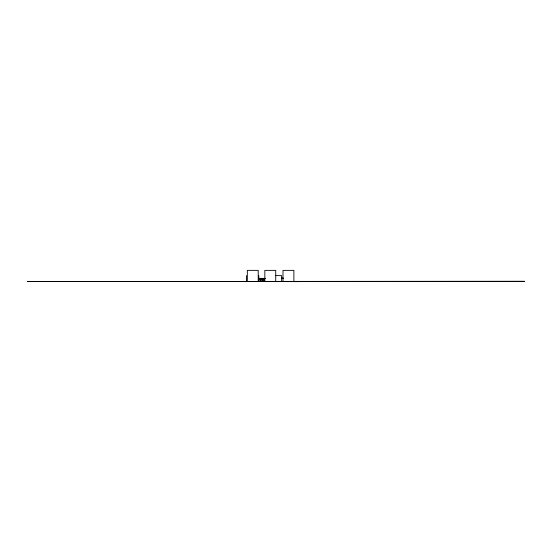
<?xml version="1.0" encoding="UTF-8"?>
<svg xmlns="http://www.w3.org/2000/svg" width="552" height="552" viewBox="0 0 552 552"><rect width="100%" height="100%" fill="white"/><g stroke="black" fill="none" stroke-linecap="round" stroke-linejoin="round"><path stroke-width="0.83" d="M275.496 275.607L281.651 275.607L281.623 281.341M281.623 278.077L283.169 278.077M258.805 278.367L265.595 278.367M281.623 278.367L283.169 278.367M258.805 278.863L264.235 278.863L264.235 281.341M260.164 279.195L264.235 279.195M260.164 280.099L264.235 280.099M298.825 281.63L245.178 281.485M293.885 281.341L293.885 270.37L282.997 270.37L282.997 281.341M275.724 281.341L275.724 270.37L264.836 270.37L264.836 281.341M262.876 278.863L262.876 280.513M262.2 280.099L262.2 281.341M260.344 278.863L260.344 281.341M260.164 278.863L260.178 281.63M258.805 275.607L258.805 281.341M258.219 281.341L258.219 270.37L247.33 270.37L247.33 281.341M246.544 275.607L246.544 281.341M524.4 281.341L27.6 281.485L524.4 281.341"/></g></svg>
